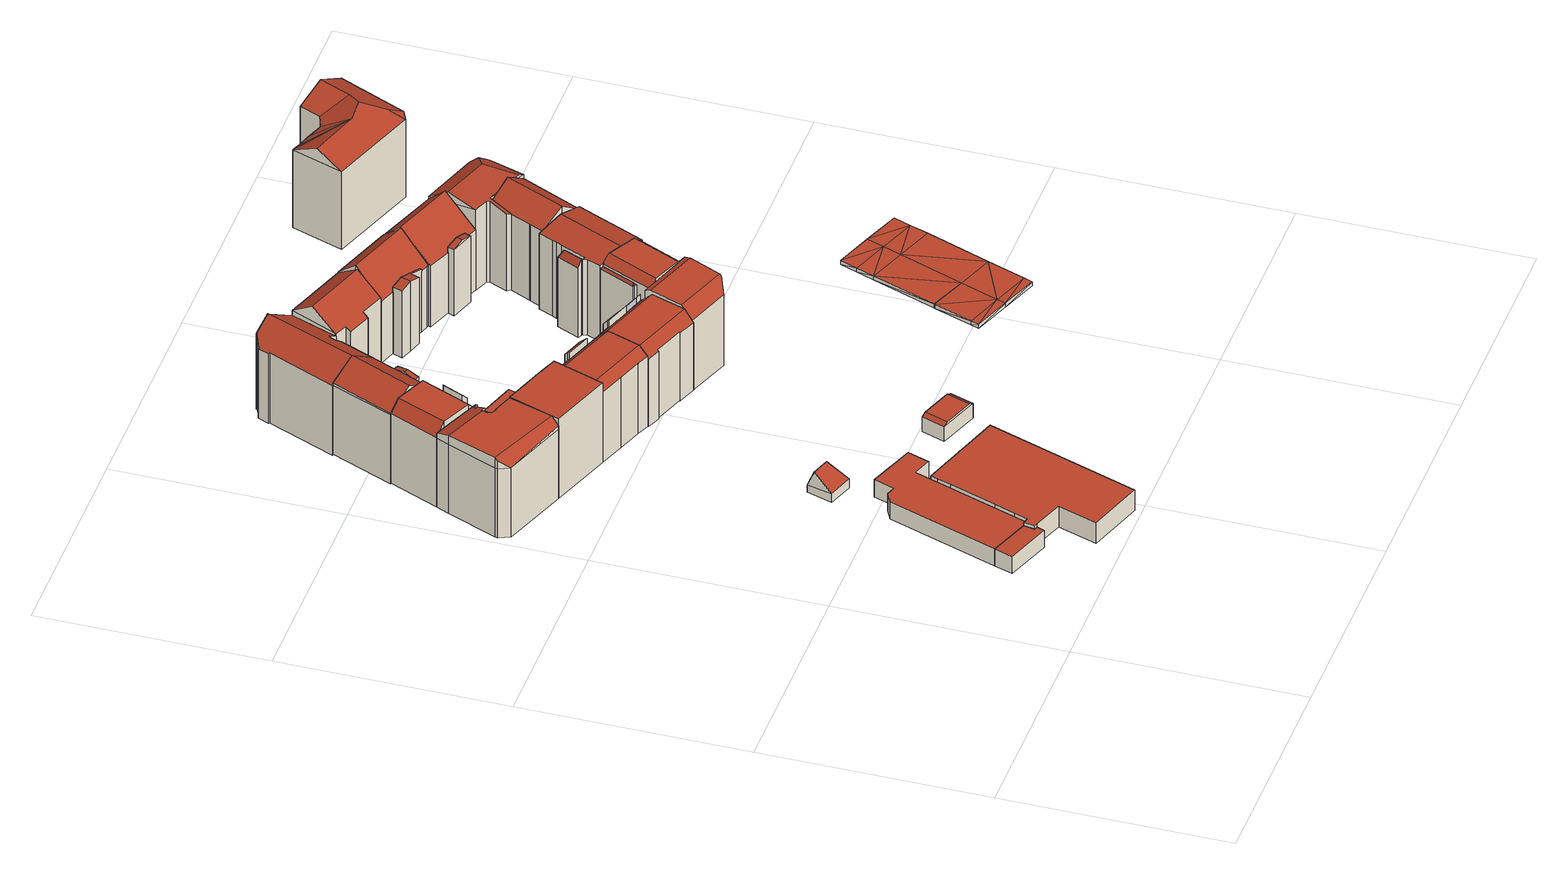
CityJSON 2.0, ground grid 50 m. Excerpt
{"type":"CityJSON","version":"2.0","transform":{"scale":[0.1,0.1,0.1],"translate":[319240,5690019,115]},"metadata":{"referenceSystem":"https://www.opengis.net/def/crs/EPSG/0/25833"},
"CityObjects":{
"building1":{"type":"Building","attributes":{"Dachtyp_tdc":"tdcPolyFlatRoof","Gemeindeschluessel":14713000,"Dachneigung":0,"QualitaetDacherkennung":74,"Geometrietyp2DReferenz":"3000","function":"31001_2000","roofType":"1000","measuredHeight":4.23},"geometry":[{"type":"MultiSurface","lod":"2","boundaries":[[[0,1,2,3]],[[1,4,5,2]],[[4,6,7,5]],[[6,8,9,7]],[[8,10,11,9]],[[10,0,3,11]],[[10,8,6,4,1,0]],[[3,2,5,7,9,11]]],"semantics":{"surfaces":[{"type":"WallSurface"},{"type":"RoofSurface"},{"type":"GroundSurface"}],"values":[0,0,0,0,0,0,1,2]}}]},
"building2":{"type":"Building","attributes":{"Dachtyp_tdc":"tdcPolyFlatRoof","Gemeindeschluessel":14713000,"Dachneigung":0,"QualitaetDacherkennung":73,"Geometrietyp2DReferenz":"3000","function":"31001_2000","roofType":"1000","measuredHeight":4.26},"geometry":[{"type":"MultiSurface","lod":"2","boundaries":[[[12,0,13,14]],[[0,10,15,13]],[[10,16,17,15]],[[16,18,19,17]],[[18,20,21,19]],[[20,22,23,21]],[[22,24,25,23]],[[24,26,27,25]],[[26,28,29,27]],[[28,12,14,29]],[[28,26,24,22,20,18,16,10,0,12]],[[14,13,15,17,19,21,23,25,27,29]]],"semantics":{"surfaces":[{"type":"WallSurface"},{"type":"RoofSurface"},{"type":"GroundSurface"}],"values":[0,0,0,0,0,0,0,0,0,0,1,2]}}]},
"building3":{"type":"Building","attributes":{"Dachtyp_tdc":"tdcFreeFormRoof","Gemeindeschluessel":14713000,"Dachneigung":1.4,"QualitaetDacherkennung":51,"Geometrietyp2DReferenz":"3000","function":"31001_9998","roofType":"5000","measuredHeight":19.78},"geometry":[{"type":"MultiSurface","lod":"2","boundaries":[[[30,31,32,33]],[[31,34,35,32]],[[34,36,37,35]],[[36,38,39,37]],[[38,40,41,39]],[[40,42,43,41]],[[42,44,45,43]],[[44,46,47,45]],[[46,48,49,47]],[[48,50,51,49]],[[50,52,53,51]],[[52,54,55,53]],[[54,56,57,55]],[[56,58,59,57]],[[58,60,61,59]],[[62,63,64,65,66,67,68,69]],[[60,70,71,72,73]],[[74,75,76,77,78,79,68,67,72,71,80]],[[52,74,80,54]],[[54,80,71,56]],[[40,69,68,79,42]],[[42,79,78,44]],[[44,78,77,46]],[[46,77,76,48]],[[48,76,75,50]],[[50,75,74,52]],[[60,73,81]],[[81,73,72,82]],[[82,72,67,83]],[[56,71,70,58]],[[58,70,60]],[[38,62,69,40]],[[83,67,66,30]],[[30,66,65,31]],[[31,65,64,34]],[[34,64,63,36]],[[36,63,62,38]],[[61,84,85,86,33,32,35,37,39,41,43,45,47,49,51,53,55,57,59]],[[60,81,84,61]],[[81,82,85,84]],[[82,83,86,85]],[[83,30,33,86]]],"semantics":{"surfaces":[{"type":"WallSurface"},{"type":"RoofSurface"},{"type":"GroundSurface"}],"values":[0,0,0,0,0,0,0,0,0,0,0,0,0,0,0,1,1,1,0,0,0,0,0,0,0,0,0,0,0,0,0,0,0,0,0,0,0,2,0,0,0,0]}}]},
"building4":{"type":"Building","attributes":{"Gemeindeschluessel":14713000,"Dachneigung":90,"Dachorientierung":0,"MittlereTraufHoehe":123.56,"QualitaetDacherkennung":65,"ObjektHoehe":5.1,"BodenHoehe":118.46,"Geometrietyp2DReferenz":"3000","AbsoluteHoehe":123.56,"Dachflaeche":662.42,"function":"31001_9998","roofType":"1000","measuredHeight":5.1,"storeysAboveGround":2},"geometry":[{"type":"MultiSurface","lod":"2","boundaries":[[[87,88,89,90]],[[88,91,92,89]],[[91,93,94,92]],[[93,95,96,94]],[[95,97,13,96]],[[97,98,14,13]],[[98,99,100,14]],[[99,101,102,100]],[[101,103,104,102]],[[103,105,106,104]],[[105,107,108,106]],[[107,109,110,108]],[[109,87,90,110]],[[109,107,105,103,101,99,98,97,95,93,91,88,87]],[[90,89,92,94,96,13,14,100,102,104,106,108,110]]],"semantics":{"surfaces":[{"type":"WallSurface"},{"type":"RoofSurface"},{"type":"GroundSurface"}],"values":[0,0,0,0,0,0,0,0,0,0,0,0,0,1,2]}}]},
"building5":{"type":"Building","attributes":{"Dachtyp_tdc":"tdcHipAndGableRoof","Gemeindeschluessel":14713000,"Dachneigung":40.73,"QualitaetDacherkennung":13,"Geometrietyp2DReferenz":"3000","function":"31001_2000","roofType":"5000","measuredHeight":5.81},"geometry":[{"type":"MultiSurface","lod":"2","boundaries":[[[111,112,113,114]],[[112,115,116,113]],[[115,117,118,116]],[[117,111,114,118]],[[115,112,119]],[[111,117,120]],[[112,111,120,119]],[[117,115,119,120]],[[114,113,116,118]]],"semantics":{"surfaces":[{"type":"WallSurface"},{"type":"RoofSurface"},{"type":"GroundSurface"}],"values":[0,0,0,0,1,0,1,1,2]}}]},
"building6":{"type":"Building","attributes":{"Gemeindeschluessel":14713000,"Geometrietyp2DReferenz":"3000","function":"31001_9998","roofType":"9999"},"children":["building6-1","building6-2"]},
"building6-1":{"type":"BuildingPart","attributes":{"Dachtyp_tdc":"tdcCutGableRoof","Dachneigung":2.07,"QualitaetDacherkennung":71,"Geometrietyp2DReferenz":"3000","roofType":"9999","measuredHeight":19.96},"parents":["building6"],"geometry":[{"type":"MultiSurface","lod":"2","boundaries":[[[30,121,122,33]],[[121,123,124,122]],[[123,125,126,124]],[[125,127,128,126]],[[127,129,130,128]],[[129,131,132,130]],[[131,133,132]],[[134,135,136]],[[135,137,138,136]],[[137,139,32,138]],[[139,140,141,32]],[[140,142,143,141]],[[142,30,33,143]],[[123,121,30,142]],[[140,139,137,135,134,133,131,129,127,125]],[[142,140,125,123]],[[33,122,124,126,128,130,132,136,138,32,141,143]],[[134,136,132,133]]],"semantics":{"surfaces":[{"type":"WallSurface"},{"type":"RoofSurface"},{"type":"GroundSurface"},{"type":"ClosureSurface"}],"values":[0,0,0,0,0,0,0,0,0,0,0,0,0,1,1,1,2,3]}}]},
"building6-2":{"type":"BuildingPart","attributes":{"Dachtyp_tdc":"tdcPolyFlatRoof","Dachneigung":46.51,"QualitaetDacherkennung":60,"Geometrietyp2DReferenz":"3000","roofType":"2100","measuredHeight":19.1},"parents":["building6"],"geometry":[{"type":"MultiSurface","lod":"2","boundaries":[[[144,145,134,136,146]],[[147,148,132,133]],[[148,149,150,132]],[[149,144,146,150]],[[149,148,147,145,144]],[[146,136,132,150]],[[133,134,145,147]],[[133,132,136,134]]],"semantics":{"surfaces":[{"type":"WallSurface"},{"type":"RoofSurface"},{"type":"GroundSurface"},{"type":"ClosureSurface"}],"values":[0,0,0,0,1,2,0,3]}}]},
"building7":{"type":"Building","attributes":{"Gemeindeschluessel":14713000,"Geometrietyp2DReferenz":"3000","function":"31001_9998","roofType":"9999"},"children":["building7-1","building7-2"]},
"building7-1":{"type":"BuildingPart","attributes":{"Dachtyp_tdc":"tdcPolyFlatRoof","Dachneigung":0,"QualitaetDacherkennung":59,"Geometrietyp2DReferenz":"3000","roofType":"1000","measuredHeight":19.75},"parents":["building7"],"geometry":[{"type":"MultiSurface","lod":"2","boundaries":[[[151,152,153,55]],[[152,154,155,153]],[[154,156,157,155]],[[156,158,157]],[[159,160,161]],[[159,162,163,160]],[[162,164,165,163]],[[164,166,59,165]],[[166,151,55,59]],[[166,164,162,159,156,154,152,151]],[[55,153,155,157,160,163,165,59]],[[161,158,156,159]],[[161,160,157,158]]],"semantics":{"surfaces":[{"type":"WallSurface"},{"type":"RoofSurface"},{"type":"GroundSurface"},{"type":"ClosureSurface"}],"values":[0,0,0,0,0,0,0,0,0,1,2,0,3]}}]},
"building7-2":{"type":"BuildingPart","attributes":{"Dachtyp_tdc":"tdcPolyFlatRoof","Dachneigung":44.03,"QualitaetDacherkennung":36,"Geometrietyp2DReferenz":"3000","roofType":"2100","measuredHeight":18.9},"parents":["building7"],"geometry":[{"type":"MultiSurface","lod":"2","boundaries":[[[167,161,160,168]],[[158,169,170,157]],[[169,167,168,170]],[[169,158,161,167]],[[168,160,157,170]],[[158,157,160,161]]],"semantics":{"surfaces":[{"type":"WallSurface"},{"type":"RoofSurface"},{"type":"GroundSurface"},{"type":"ClosureSurface"}],"values":[0,0,0,1,2,3]}}]},
"building8":{"type":"Building","attributes":{"Gemeindeschluessel":14713000,"Geometrietyp2DReferenz":"3000","function":"31001_9998","roofType":"9999"},"children":["building8-1","building8-2"]},
"building8-1":{"type":"BuildingPart","attributes":{"Dachtyp_tdc":"tdcGableRoof","Dachneigung":33.37,"QualitaetDacherkennung":81,"Geometrietyp2DReferenz":"3000","roofType":"3100","measuredHeight":21.18},"parents":["building8"],"geometry":[{"type":"MultiSurface","lod":"2","boundaries":[[[171,172,173]],[[171,174,175,172]],[[174,176,177,175]],[[176,178,179,177]],[[178,180,181,179]],[[180,182,183,181]],[[182,184,185,186,183]],[[184,182,180,187,188,174,171]],[[121,188,187,189]],[[176,121,189,178]],[[178,189,187,180]],[[174,188,121,176]],[[184,171,190,191]],[[172,175,177,179,181,183,186]],[[173,190,171]],[[191,185,184]],[[173,172,186,185]],[[173,185,191,190]]],"semantics":{"surfaces":[{"type":"WallSurface"},{"type":"RoofSurface"},{"type":"GroundSurface"},{"type":"ClosureSurface"}],"values":[0,0,0,0,0,0,0,1,1,0,0,0,0,2,0,0,3,3]}}]},
"building8-2":{"type":"BuildingPart","attributes":{"Dachtyp_tdc":"tdcGableRoof","Dachneigung":10.43,"QualitaetDacherkennung":72,"Geometrietyp2DReferenz":"3000","roofType":"3100","measuredHeight":17.52},"parents":["building8"],"geometry":[{"type":"MultiSurface","lod":"2","boundaries":[[[185,192,193,186]],[[192,194,195,193]],[[194,173,172,195]],[[194,192,196]],[[192,185,191,197,196]],[[173,194,196,197,190]],[[186,193,195,172]],[[186,172,173,185]],[[197,191,190]],[[190,191,185,173]]],"semantics":{"surfaces":[{"type":"WallSurface"},{"type":"RoofSurface"},{"type":"GroundSurface"},{"type":"ClosureSurface"}],"values":[0,0,0,0,1,1,2,3,0,3]}}]},
"building9":{"type":"Building","attributes":{"Gemeindeschluessel":14713000,"Geometrietyp2DReferenz":"3000","function":"31001_9998","roofType":"9999"},"children":["building9-1","building9-2"]},
"building9-1":{"type":"BuildingPart","attributes":{"Dachtyp_tdc":"tdcCutGableRoof","Dachneigung":0.302,"QualitaetDacherkennung":80,"Geometrietyp2DReferenz":"3000","roofType":"9999","measuredHeight":19.32},"parents":["building9"],"geometry":[{"type":"MultiSurface","lod":"2","boundaries":[[[198,199,200,201]],[[199,202,203,200]],[[202,204,165,203]],[[204,205,206,165]],[[205,207,208,206]],[[207,209,163,208]],[[209,210,211,163]],[[210,212,211]],[[213,214,215,216]],[[214,217,218,215]],[[217,219,220,218]],[[219,221,222,220]],[[221,198,201,222]],[[205,204,202,199,198,221]],[[219,217,214,213,212,210,209,207]],[[221,219,207,205]],[[201,200,203,165,206,208,163,211,216,215,218,220,222]],[[213,216,211,212]]],"semantics":{"surfaces":[{"type":"WallSurface"},{"type":"RoofSurface"},{"type":"GroundSurface"},{"type":"ClosureSurface"}],"values":[0,0,0,0,0,0,0,0,0,0,0,0,0,1,1,1,2,3]}}]},
"building9-2":{"type":"BuildingPart","attributes":{"Dachtyp_tdc":"tdcPolyFlatRoof","Dachneigung":42.44,"QualitaetDacherkennung":31,"Geometrietyp2DReferenz":"3000","roofType":"2100","measuredHeight":18.61},"parents":["building9"],"geometry":[{"type":"MultiSurface","lod":"2","boundaries":[[[223,224,225,211,212]],[[224,226,227,225]],[[226,228,229,227]],[[228,230,231,229]],[[230,232,233,231]],[[232,234,213,216,233]],[[232,230,228,226,224,223,234]],[[211,225,227,229,231,233,216]],[[212,213,234,223]],[[212,211,216,213]]],"semantics":{"surfaces":[{"type":"WallSurface"},{"type":"RoofSurface"},{"type":"GroundSurface"},{"type":"ClosureSurface"}],"values":[0,0,0,0,0,0,1,2,0,3]}}]},
"building10":{"type":"Building","attributes":{"Dachtyp_tdc":"tdcCutGableRoof","Gemeindeschluessel":14713000,"Dachneigung":0.077,"QualitaetDacherkennung":66,"Geometrietyp2DReferenz":"3000","function":"31001_2000","roofType":"9999","measuredHeight":4.16},"geometry":[{"type":"MultiSurface","lod":"2","boundaries":[[[235,236,237,238]],[[236,239,240,237]],[[239,241,242,240]],[[241,235,238,242]],[[236,235,243,244]],[[239,236,244,245]],[[241,239,245,246]],[[235,241,246,243]],[[245,244,243,246]],[[238,237,240,242]]],"semantics":{"surfaces":[{"type":"WallSurface"},{"type":"RoofSurface"},{"type":"GroundSurface"}],"values":[0,0,0,0,1,0,1,0,1,2]}}]},
"building11":{"type":"Building","attributes":{"Dachtyp_tdc":"tdcPolyFlatRoof","Gemeindeschluessel":14713000,"Dachneigung":0,"QualitaetDacherkennung":78,"Geometrietyp2DReferenz":"3000","function":"31001_9998","roofType":"1000","measuredHeight":3.03},"geometry":[{"type":"MultiSurface","lod":"2","boundaries":[[[247,248,249,250]],[[248,251,252,249]],[[251,253,254,252]],[[253,255,256,254]],[[255,257,258,256]],[[257,247,250,258]],[[257,255,253,251,248,247]],[[250,249,252,254,256,258]]],"semantics":{"surfaces":[{"type":"WallSurface"},{"type":"RoofSurface"},{"type":"GroundSurface"}],"values":[0,0,0,0,0,0,1,2]}}]},
"building12":{"type":"Building","attributes":{"Dachtyp_tdc":"tdcFreeFormRoof","Gemeindeschluessel":14713000,"Dachneigung":33.46,"QualitaetDacherkennung":60,"Geometrietyp2DReferenz":"3000","function":"31001_9998","roofType":"5000","measuredHeight":21.39},"geometry":[{"type":"MultiSurface","lod":"2","boundaries":[[[259,260,261,262]],[[260,263,264,261]],[[263,265,266,264]],[[265,267,268,266]],[[267,269,270,268]],[[269,271,272,270]],[[271,273,274,272]],[[273,275,276,274]],[[275,277,278,276]],[[277,279,280,278]],[[279,281,282,280]],[[281,283,284,282]],[[283,285,286,284]],[[285,287,288,286]],[[287,289,290,288]],[[289,291,292,290]],[[291,293,294,292]],[[293,295,296,294]],[[295,259,262,296]],[[281,279,277,275,273,271,269,297,298,285,283]],[[289,287,298,297,267,265,263,260,259,295,293,291]],[[269,267,297]],[[287,285,298]],[[262,261,264,266,268,270,272,274,276,278,280,282,284,286,288,290,292,294,296]]],"semantics":{"surfaces":[{"type":"WallSurface"},{"type":"RoofSurface"},{"type":"GroundSurface"}],"values":[0,0,0,0,0,0,0,0,0,0,0,0,0,0,0,0,0,0,0,1,1,0,0,2]}}]},
"building13":{"type":"Building","attributes":{"Gemeindeschluessel":14713000,"Geometrietyp2DReferenz":"3000","function":"31001_9998","roofType":"9999"},"children":["building13-1","building13-2"]},
"building13-1":{"type":"BuildingPart","attributes":{"Dachtyp_tdc":"tdcCutGableRoof","Dachneigung":0.043,"QualitaetDacherkennung":75,"Geometrietyp2DReferenz":"3000","roofType":"9999","measuredHeight":19.31},"parents":["building13"],"geometry":[{"type":"MultiSurface","lod":"2","boundaries":[[[217,299,300,218]],[[299,301,302,300]],[[301,303,302]],[[304,305,306,307]],[[305,308,309,306]],[[308,310,311,309]],[[310,312,313,311]],[[312,314,315,313]],[[314,316,317,315]],[[316,318,319,317]],[[318,320,321,319]],[[320,322,323,321]],[[322,324,325,323]],[[324,326,327,325]],[[326,328,201,327]],[[328,329,330,201]],[[329,331,332,330]],[[331,217,218,332]],[[310,308,305,304,303,301,299,217,331]],[[329,328,326,324,322,320,318,316,314,312]],[[331,329,312,310]],[[218,300,302,307,306,309,311,313,315,317,319,321,323,325,327,201,330,332]],[[307,302,303,304]]],"semantics":{"surfaces":[{"type":"WallSurface"},{"type":"RoofSurface"},{"type":"GroundSurface"},{"type":"ClosureSurface"}],"values":[0,0,0,0,0,0,0,0,0,0,0,0,0,0,0,0,0,0,1,1,1,2,3]}}]},
"building13-2":{"type":"BuildingPart","attributes":{"Dachtyp_tdc":"tdcPolyFlatRoof","Dachneigung":48.46,"QualitaetDacherkennung":25,"Geometrietyp2DReferenz":"3000","roofType":"2100","measuredHeight":18.62},"parents":["building13"],"geometry":[{"type":"MultiSurface","lod":"2","boundaries":[[[333,334,335,336]],[[334,337,338,335]],[[337,339,307,338]],[[339,304,307]],[[340,341,342,302,303]],[[341,343,344,342]],[[343,345,346,344]],[[345,333,336,346]],[[345,343,341,340,339,337,334,333]],[[336,335,338,307,347,302,342,344,346]],[[303,348,349,339,340]],[[347,307,304,348]],[[302,347,348,303]],[[348,304,339,349]]],"semantics":{"surfaces":[{"type":"WallSurface"},{"type":"RoofSurface"},{"type":"GroundSurface"},{"type":"ClosureSurface"}],"values":[0,0,0,0,0,0,0,0,1,2,0,3,3,3]}}]},
"building14":{"type":"Building","attributes":{"Gemeindeschluessel":14713000,"Dachtyp_tdc":"tdcFreeFormRoof","Dachneigung":35.47,"QualitaetDacherkennung":65,"Geometrietyp2DReferenz":"3000","function":"31001_9998","roofType":"5000","measuredHeight":20.54},"geometry":[{"type":"MultiSurface","lod":"2","boundaries":[[[350,351,352,353]],[[351,354,292,352]],[[354,355,290,292]],[[355,356,288,290]],[[356,357,358,288]],[[357,359,360,358]],[[359,361,362,360]],[[361,363,364,362]],[[363,350,353,364]],[[365,357,356,366]],[[351,350,363,361,359,365,366,355,354]],[[356,355,366]],[[359,357,365]],[[353,352,292,290,288,358,360,362,364]]],"semantics":{"surfaces":[{"type":"WallSurface"},{"type":"RoofSurface"},{"type":"GroundSurface"}],"values":[0,0,0,0,0,0,0,0,0,1,1,0,0,2]}}]},
"building15":{"type":"Building","attributes":{"Gemeindeschluessel":14713000,"Geometrietyp2DReferenz":"3000","function":"31001_9998","roofType":"9999"},"children":["building15-1","building15-2","building15-3"]},
"building15-1":{"type":"BuildingPart","attributes":{"Dachtyp_tdc":"tdcCutGableRoof","Dachneigung":2.37,"QualitaetDacherkennung":72,"Geometrietyp2DReferenz":"3000","roofType":"9999","measuredHeight":20.29},"parents":["building15"],"geometry":[{"type":"MultiSurface","lod":"2","boundaries":[[[367,368,369,370,371]],[[372,367,371,373,374]],[[368,367,375,376,377]],[[372,378,379,380,381]],[[367,372,381,375]],[[380,376,375,381]],[[371,370,382,383,373]],[[384,382,370,369]],[[384,369,368,378]],[[372,374,385,383,382,384,378]],[[374,373,383,385]],[[376,380,379,377]],[[377,379,378,368]]],"semantics":{"surfaces":[{"type":"WallSurface"},{"type":"RoofSurface"},{"type":"GroundSurface"},{"type":"ClosureSurface"}],"values":[0,0,1,1,0,1,2,3,3,0,3,0,3]}}]},
"building15-2":{"type":"BuildingPart","attributes":{"Dachtyp_tdc":"tdcFreeFormRoof","Dachneigung":56.79,"QualitaetDacherkennung":35,"Geometrietyp2DReferenz":"3000","roofType":"5000","measuredHeight":18.46},"parents":["building15"],"geometry":[{"type":"MultiSurface","lod":"2","boundaries":[[[386,387,388,389]],[[387,374,373,388]],[[385,390,391,383]],[[390,386,389,391]],[[392,390,385]],[[393,394,392,385,374]],[[393,374,387]],[[394,393,387,386]],[[392,394,386,390]],[[389,388,373,383,391]],[[383,373,374,385]]],"semantics":{"surfaces":[{"type":"WallSurface"},{"type":"RoofSurface"},{"type":"GroundSurface"},{"type":"ClosureSurface"}],"values":[0,0,0,0,1,1,1,1,1,2,3]}}]},
"building15-3":{"type":"BuildingPart","attributes":{"Dachtyp_tdc":"tdcFreeFormRoof","Dachneigung":0.081,"QualitaetDacherkennung":63,"Geometrietyp2DReferenz":"3000","roofType":"5000","measuredHeight":20.27},"parents":["building15"],"geometry":[{"type":"MultiSurface","lod":"2","boundaries":[[[395,396,397,398]],[[396,399,400,397]],[[399,401,402,400]],[[401,403,404,402]],[[403,405,406,404]],[[405,384,382,406]],[[369,395,398,370]],[[407,377,379,408,409,410,411]],[[412,413,414,403,401]],[[415,411,410,414,413]],[[396,415,413,412,399]],[[395,411,415,396]],[[403,414,410,409,405]],[[399,412,401]],[[369,368,407,411,395]],[[405,409,408,378,384]],[[398,397,400,402,404,406,382,370]],[[370,382,384,369]],[[407,368,377]],[[379,378,408]],[[384,378,368,369]],[[377,368,378,379]]],"semantics":{"surfaces":[{"type":"WallSurface"},{"type":"RoofSurface"},{"type":"GroundSurface"},{"type":"ClosureSurface"}],"values":[0,0,0,0,0,0,0,1,1,1,0,0,0,0,0,0,2,3,0,0,3,3]}}]},
"building16":{"type":"Building","attributes":{"Gemeindeschluessel":14713000,"Geometrietyp2DReferenz":"3000","function":"31001_9998","roofType":"9999"},"children":["building16-1","building16-2"]},
"building16-1":{"type":"BuildingPart","attributes":{"Dachtyp_tdc":"tdcGableRoof","Dachneigung":43.26,"QualitaetDacherkennung":73,"Geometrietyp2DReferenz":"3000","roofType":"3100","measuredHeight":21.3},"parents":["building16"],"geometry":[{"type":"MultiSurface","lod":"2","boundaries":[[[416,417,418,419]],[[417,420,421,418]],[[420,422,423,421]],[[422,424,425,423]],[[424,426,427,425]],[[426,428,429,427]],[[428,430,431,429]],[[430,432,433,431]],[[432,434,435,433]],[[428,426,424,422]],[[422,420,417,416,436,437,434,432,430,428]],[[435,438,439,419,418,421,423,425,427,429,431,433]],[[438,435,434,437]],[[436,439,438,437]],[[416,419,439,436]]],"semantics":{"surfaces":[{"type":"WallSurface"},{"type":"RoofSurface"},{"type":"GroundSurface"},{"type":"ClosureSurface"}],"values":[0,0,0,0,0,0,0,0,0,1,1,2,3,3,3]}}]},
"building16-2":{"type":"BuildingPart","attributes":{"Dachtyp_tdc":"tdcGableRoof","Dachneigung":14.86,"QualitaetDacherkennung":68,"Geometrietyp2DReferenz":"3000","roofType":"3100","measuredHeight":17.24},"parents":["building16"],"geometry":[{"type":"MultiSurface","lod":"2","boundaries":[[[440,441,442,435,434]],[[441,443,444,442]],[[443,445,446,444]],[[445,447,448,446]],[[447,449,416,419,448]],[[445,443,441,440,450,451]],[[451,449,447,445]],[[439,438,435,442,444,446,448,419]],[[450,437,436,451]],[[437,438,439,436]],[[434,437,450,440]],[[434,435,438,437]],[[436,416,449,451]],[[439,419,416,436]]],"semantics":{"surfaces":[{"type":"WallSurface"},{"type":"RoofSurface"},{"type":"GroundSurface"},{"type":"ClosureSurface"}],"values":[0,0,0,0,0,1,1,2,0,3,0,3,0,3]}}]},
"building17":{"type":"Building","attributes":{"Gemeindeschluessel":14713000,"Geometrietyp2DReferenz":"3000","function":"31001_9998","roofType":"9999"},"children":["building17-1","building17-2"]},
"building17-1":{"type":"BuildingPart","attributes":{"Dachtyp_tdc":"tdcGableRoof","Dachneigung":10.49,"QualitaetDacherkennung":63,"Geometrietyp2DReferenz":"3000","roofType":"3100","measuredHeight":20},"parents":["building17"],"geometry":[{"type":"MultiSurface","lod":"2","boundaries":[[[452,453,454,455]],[[453,456,457,454]],[[456,458,459,460,457]],[[461,462,463]],[[461,464,465,462]],[[464,466,467,465]],[[466,468,469,467]],[[468,470,471,469]],[[470,472,473,471]],[[472,474,475,473]],[[474,476,477,475]],[[476,452,455,477]],[[472,470,468,466,464,461,478,458,456,453,452]],[[452,476,474,472]],[[455,454,457,460,479,480,462,465,467,469,471,473,475,477]],[[481,459,458,478]],[[481,479,460,459]],[[463,482,481,478,461]],[[463,462,480,482]],[[480,479,481,482]]],"semantics":{"surfaces":[{"type":"WallSurface"},{"type":"RoofSurface"},{"type":"GroundSurface"},{"type":"ClosureSurface"}],"values":[0,0,0,0,0,0,0,0,0,0,0,0,1,1,2,0,3,0,3,3]}}]},
"building17-2":{"type":"BuildingPart","attributes":{"Dachtyp_tdc":"tdcFreeFormRoof","Dachneigung":61.97,"QualitaetDacherkennung":11,"Geometrietyp2DReferenz":"3000","roofType":"5000","measuredHeight":18.95},"parents":["building17"],"geometry":[{"type":"MultiSurface","lod":"2","boundaries":[[[483,463,462,484]],[[459,485,486,460]],[[485,487,488,486]],[[487,489,490,488]],[[489,483,484,490]],[[485,459,481,482,491]],[[482,463,483,489,491]],[[489,487,485,491]],[[484,462,480,479,460,486,488,490]],[[480,462,463,482]],[[480,482,481,479]],[[460,479,481,459]]],"semantics":{"surfaces":[{"type":"WallSurface"},{"type":"RoofSurface"},{"type":"GroundSurface"},{"type":"ClosureSurface"}],"values":[0,0,0,0,0,1,1,1,2,3,3,3]}}]},
"building18":{"type":"Building","attributes":{"Gemeindeschluessel":14713000,"Geometrietyp2DReferenz":"3000","function":"31001_9998","roofType":"9999"},"children":["building18-1","building18-2"]},
"building18-1":{"type":"BuildingPart","attributes":{"Dachtyp_tdc":"tdcGableRoof","Dachneigung":14.3,"QualitaetDacherkennung":59,"Geometrietyp2DReferenz":"3000","roofType":"3100","measuredHeight":17.11},"parents":["building18"],"geometry":[{"type":"MultiSurface","lod":"2","boundaries":[[[492,493,494,495,496]],[[493,497,498,494]],[[497,493,499]],[[492,500,501]],[[493,492,501,499]],[[500,497,499,501]],[[495,494,498,502,503]],[[500,504,505,502,498,497]],[[504,503,502,505]],[[496,504,500,492]],[[496,495,503,504]]],"semantics":{"surfaces":[{"type":"WallSurface"},{"type":"RoofSurface"},{"type":"GroundSurface"},{"type":"ClosureSurface"}],"values":[0,0,0,0,1,1,2,0,3,0,3]}}]},
"building18-2":{"type":"BuildingPart","attributes":{"Dachtyp_tdc":"tdcGableRoof","Dachneigung":40.4,"QualitaetDacherkennung":71,"Geometrietyp2DReferenz":"3000","roofType":"3100","measuredHeight":21.35},"parents":["building18"],"geometry":[{"type":"MultiSurface","lod":"2","boundaries":[[[505,506,507,502]],[[506,508,431,507]],[[508,509,510,431]],[[509,511,427,510]],[[511,512,513,427]],[[512,514,515,513]],[[514,516,517,515]],[[516,496,495,517]],[[514,512,511,509]],[[509,508,506,505,504,496,516,514]],[[503,502,507,431,510,427,513,515,517,495]],[[505,502,503,504]],[[503,495,496,504]]],"semantics":{"surfaces":[{"type":"WallSurface"},{"type":"RoofSurface"},{"type":"GroundSurface"},{"type":"ClosureSurface"}],"values":[0,0,0,0,0,0,0,0,1,1,2,3,3]}}]},
"building19":{"type":"Building","attributes":{"Stand_DGM":"2023","Stand_Basis-DLM":"2022","Gemeindeschluessel":"14713000","ObjektHoehe":1,"Stand_Laserscan":"2023","BodenHoehe":121.24,"Stand_3D-Stadtmodell":"2025","Geometrietyp2DReferenz":2000,"AbsoluteHoehe":122.24,"function":"53001_1800","roofType":"9999","measuredHeight":1},"geometry":[{"type":"MultiSurface","lod":"2","boundaries":[[[518,519,520]],[[520,519,521]],[[522,523,519]],[[522,519,518]],[[524,525,522]],[[522,525,523]],[[526,527,525]],[[526,525,524]],[[528,529,527]],[[528,527,526]],[[530,518,531]],[[531,518,520]],[[532,522,518]],[[532,518,530]],[[533,534,524]],[[533,524,532]],[[532,524,522]],[[535,526,536]],[[536,526,524]],[[536,524,534]],[[537,528,526]],[[537,526,535]],[[520,521,538]],[[520,538,539]],[[521,519,540]],[[521,540,538]],[[519,523,541]],[[519,541,540]],[[523,525,542]],[[523,542,541]],[[525,527,543]],[[525,543,542]],[[527,529,544]],[[527,544,543]],[[529,528,545]],[[529,545,544]],[[528,537,546]],[[528,546,545]],[[537,535,547]],[[537,547,546]],[[535,536,548]],[[535,548,547]],[[536,534,549]],[[536,549,548]],[[534,533,550]],[[534,550,549]],[[533,532,551]],[[533,551,550]],[[532,530,552]],[[532,552,551]],[[530,531,553]],[[530,553,552]],[[531,520,539]],[[531,539,553]],[[547,554,546]],[[538,540,539]],[[540,541,555]],[[556,540,555]],[[555,542,557]],[[541,542,555]],[[542,543,554]],[[557,542,554]],[[543,544,545]],[[554,543,545]],[[553,556,552]],[[539,556,553]],[[556,555,551]],[[552,556,551]],[[557,549,550]],[[551,557,550]],[[555,557,551]],[[548,554,547]],[[557,554,548]],[[549,557,548]],[[554,545,546]],[[539,540,556]]],"semantics":{"surfaces":[{"type":"RoofSurface"},{"type":"WallSurface"},{"type":"GroundSurface"}],"values":[0,0,0,0,0,0,0,0,0,0,0,0,0,0,0,0,0,0,0,0,0,0,1,1,1,1,1,1,1,1,1,1,1,1,1,1,1,1,1,1,1,1,1,1,1,1,1,1,1,1,1,1,1,1,2,2,2,2,2,2,2,2,2,2,2,2,2,2,2,2,2,2,2,2,2,2]}}]},
"building20":{"type":"Building","attributes":{"Gemeindeschluessel":14713000,"Geometrietyp2DReferenz":"3000","function":"31001_9998","roofType":"9999"},"children":["building20-1","building20-2"]},
"building20-1":{"type":"BuildingPart","attributes":{"Dachtyp_tdc":"tdcGableRoof","Dachneigung":26.72,"QualitaetDacherkennung":63,"Geometrietyp2DReferenz":"3000","roofType":"3100","measuredHeight":21.81},"parents":["building20"],"geometry":[{"type":"MultiSurface","lod":"2","boundaries":[[[558,559,560,561]],[[562,563,564,565]],[[563,566,567,564]],[[566,568,569,567]],[[568,570,571,569]],[[570,558,561,571]],[[566,563,562,572,573,574]],[[574,575,576,577,559,558,570,568,566]],[[561,560,578,579,565,564,567,569,571]],[[578,560,559,577]],[[580,575,574]],[[579,578,577,576,581]],[[581,576,575,580]],[[573,580,574]],[[579,581,572,562,565]],[[572,581,580,573]]],"semantics":{"surfaces":[{"type":"WallSurface"},{"type":"RoofSurface"},{"type":"GroundSurface"},{"type":"ClosureSurface"}],"values":[0,0,0,0,0,0,1,1,2,3,0,3,3,0,3,3]}}]},
"building20-2":{"type":"BuildingPart","attributes":{"Dachtyp_tdc":"tdcFreeFormRoof","Dachneigung":11.53,"QualitaetDacherkennung":48,"Geometrietyp2DReferenz":"3000","roofType":"5000","measuredHeight":21.48},"parents":["building20"],"geometry":[{"type":"MultiSurface","lod":"2","boundaries":[[[582,583,584,585]],[[583,586,587,584]],[[586,588,589,587]],[[588,590,562,565,589]],[[591,592,593,560,559]],[[592,594,595,593]],[[594,596,597,595]],[[596,582,585,597]],[[590,588,598,599,600]],[[599,598,586,583,601]],[[602,575,580,573,600,599,601,582,596,594,592,591]],[[583,582,601]],[[588,586,598]],[[585,584,587,589,565,579,578,560,593,595,597]],[[572,562,590]],[[577,576,602]],[[578,579,581,576,577]],[[579,565,562,572,581]],[[591,559,577,602]],[[559,560,578,577]],[[590,600,573,572]],[[576,575,602]],[[581,580,575,576]],[[572,573,580,581]]],"semantics":{"surfaces":[{"type":"WallSurface"},{"type":"RoofSurface"},{"type":"GroundSurface"},{"type":"ClosureSurface"}],"values":[0,0,0,0,0,0,0,0,1,1,1,0,0,2,0,0,3,3,0,3,0,0,3,3]}}]},
"building21":{"type":"Building","attributes":{"Dachtyp_tdc":"tdcFreeFormRoof","Gemeindeschluessel":14713000,"Dachneigung":27.74,"QualitaetDacherkennung":30,"Geometrietyp2DReferenz":"3000","function":"31001_9998","roofType":"5000","measuredHeight":23.31},"geometry":[{"type":"MultiSurface","lod":"2","boundaries":[[[603,604,605,606,607,608,609,610,611,612,613,614]],[[615,616,604,603]],[[616,617,605,604]],[[617,618,606,605]],[[618,619,607,606]],[[619,620,608,607]],[[620,621,609,608]],[[621,622,610,609]],[[622,623,611,610]],[[623,624,612,611]],[[624,625,613,612]],[[625,626,614,613]],[[626,615,603,614]],[[627,625,624]],[[628,629,630,627,624,623]],[[629,628,622,621]],[[631,630,629,621,620]],[[619,631,620]],[[618,631,619]],[[617,631,618]],[[616,631,617]],[[615,631,616]],[[615,632,631]],[[632,626,625,627,630,631]],[[622,628,623]],[[626,632,615]]],"semantics":{"surfaces":[{"type":"GroundSurface"},{"type":"WallSurface"},{"type":"RoofSurface"}],"values":[0,1,1,1,1,1,1,1,1,1,1,1,1,2,2,2,2,2,2,2,2,2,2,2,1,1]}}]}
},
"vertices":[
[278,183,78],[273,159,78],[273,159,36],[278,183,36],[281,156,78],[281,156,36],[275,139,78],[275,139,36],[174,174,78],[174,174,36],[188,215,78],[188,215,36],
[290,179,78],[278,183,35],[290,179,35],[188,215,35],[273,459,78],[273,459,35],[298,471,78],[298,471,35],[317,465,78],[317,465,35],[333,510,78],[333,510,35],[438,473,78],[438,473,35],[421,425,78],[421,425,35],[380,439,78],[380,439,35],
[65,1335,189],[177,1289,189],[177,1289,17],[65,1335,17],[175,1285,189],[175,1285,17],[168,1287,189],[168,1287,17],[158,1264,189],[158,1264,17],[149,1268,189],[149,1268,17],[144,1256,189],[144,1256,17],[148,1245,189],[148,1245,17],[157,1241,189],[157,1241,17],[158,1242,189],[158,1242,17],[180,1235,189],[180,1235,17],[192,1231,189],[192,1231,17],[203,1227,189],[203,1227,17],[169,1129,189],[169,1129,17],[164,1113,189],[164,1113,17],[16,1165,189],[16,1165,17],[158,1264,212],[168,1287,203],[175,1285,203],[177,1289,201],[65,1335,201],[52,1306,212],[149,1266,212],[149,1268,212],[164,1113,197],[169,1129,215],[7,1195,215],[5,1190,209],[192,1231,213],[180,1235,213],[158,1242,213],[157,1241,213],[148,1245,213],[144,1256,213],[203,1227,213],[5,1190,189],[7,1195,189],[52,1306,189],[5,1190,17],[7,1195,17],[52,1306,17],
[444,4,86],[319,45,86],[319,45,35],[444,4,35],[348,132,86],[348,132,35],[281,156,86],[281,156,35],[273,159,86],[273,159,35],[278,183,86],[290,179,86],[300,209,86],[300,209,35],[316,254,86],[316,254,35],[352,358,86],[352,358,35],[363,388,86],[363,388,35],[368,404,86],[368,404,35],[561,341,86],[561,341,35],
[311,643,50],[368,625,50],[368,625,33],[311,643,33],[349,567,55],[349,567,33],[292,586,55],[292,586,33],[345,613,91],[305,626,91],
[113,1445,190],[113,1445,17],[134,1436,216],[134,1436,17],[205,1408,214],[205,1408,17],[224,1400,192],[224,1400,17],[222,1395,192],[222,1395,17],[210,1367,191],[210,1367,17],[210,1367,192],[191,1321,191],[191,1321,192],[191,1321,17],[179,1293,191],[179,1293,17],[177,1289,191],[157,1297,214],[157,1297,17],[87,1326,216],[87,1326,17],
[205,1315,191],[191,1321,207],[205,1315,17],[210,1367,208],[210,1367,207],[225,1360,191],[225,1360,17],
[203,1227,215],[207,1226,215],[207,1226,17],[212,1224,215],[212,1224,17],[257,1208,215],[257,1208,17],[257,1208,206],[303,1192,215],[303,1192,17],[303,1192,206],[342,1178,215],[342,1178,17],[302,1064,215],[302,1064,17],[164,1113,215],
[308,1207,191],[308,1207,17],[262,1223,191],[262,1223,17],
[239,1434,186],[239,1434,15],[239,1434,185],[224,1400,186],[224,1400,15],[113,1445,186],[113,1445,15],[172,1584,186],[172,1584,15],[282,1536,186],[282,1536,15],[279,1529,186],[279,1529,15],[260,1485,186],[260,1485,185],[260,1485,15],[226,1561,226],[167,1423,226],[172,1584,191],[242,1441,186],[258,1480,186],
[271,1480,185],[271,1480,15],[250,1430,185],[250,1430,15],[261,1456,190],[250,1460,190],
[441,1014,191],[413,1025,192],[413,1025,17],[441,1014,17],[359,1044,192],[359,1044,17],[302,1064,192],[309,1083,210],[309,1083,17],[335,1156,210],[335,1156,17],[342,1178,187],[392,1161,187],[392,1161,17],[392,1161,186],[448,1142,186],[454,1140,186],[454,1140,17],[448,1142,17],[482,1130,186],[482,1130,17],[474,1107,210],[474,1107,17],[448,1034,210],[448,1034,17],
[392,1161,203],[400,1168,195],[400,1168,17],[403,1175,188],[403,1175,17],[448,1159,188],[448,1159,17],[447,1155,192],[447,1155,17],[447,1143,202],[447,1143,17],[448,1142,202],
[548,432,70],[566,484,70],[566,484,34],[548,432,34],[657,453,69],[657,453,34],[639,401,69],[639,401,34],[559,428,75],[577,481,75],[647,457,75],[629,405,75],
[340,1276,48],[356,1327,48],[356,1327,17],[340,1276,17],[436,1301,48],[436,1301,17],[411,1223,48],[411,1223,17],[370,1237,48],[370,1237,17],[379,1263,48],[379,1263,17],
[309,1620,190],[314,1618,186],[314,1618,11],[309,1620,11],[316,1612,184],[316,1612,11],[284,1536,184],[284,1536,11],[282,1536,185],[282,1536,11],[172,1584,184],[172,1584,11],[236,1735,185],[236,1735,11],[234,1736,184],[234,1736,11],[244,1761,184],[244,1761,11],[246,1760,185],[246,1760,11],[272,1772,199],[272,1772,11],[272,1774,199],[272,1774,11],[308,1762,225],[308,1762,11],[307,1760,225],[307,1760,11],[382,1734,173],[382,1734,11],[348,1634,169],[348,1634,11],[349,1632,168],[349,1632,11],[326,1640,184],[326,1640,11],[314,1633,190],[314,1633,11],[226,1560,225],[308,1760,225],
[509,1121,187],[509,1121,17],[516,1118,187],[516,1118,17],[516,1118,186],[615,1084,187],[622,1081,187],[622,1081,17],[615,1084,17],[620,1076,192],[620,1076,17],[614,1059,210],[614,1059,17],[588,984,210],[588,984,17],[582,965,188],[582,965,17],[581,963,185],[581,963,17],[540,978,186],[540,978,17],[541,979,188],[541,979,17],[472,1003,187],[472,1003,17],[471,1001,185],[471,1001,17],[441,1012,185],[441,1012,17],[441,1014,187],[448,1033,210],[448,1033,17],[474,1108,210],[474,1108,17],
[573,1117,183],[570,1107,195],[570,1107,17],[573,1117,17],[570,1100,203],[570,1100,17],[615,1084,203],[516,1118,203],[522,1123,196],[522,1123,17],[525,1132,185],[525,1132,17],[526,1133,184],[526,1133,17],[570,1099,17],[570,1099,187],[570,1099,203],
[373,1610,166],[377,1621,174],[377,1621,11],[373,1610,11],[349,1632,174],[348,1634,175],[382,1734,185],[529,1684,184],[529,1684,11],[487,1583,174],[487,1583,11],[433,1602,174],[433,1602,11],[428,1591,165],[428,1591,11],[510,1639,216],[367,1688,216],
[793,1136,194],[747,1033,194],[747,1033,190],[747,1033,15],[793,1136,15],[692,1186,200],[692,1186,15],[692,1186,192],[774,1146,214],[727,1040,214],[730,1039,212],[641,1069,200],[652,1065,212],[657,1064,217],[708,1178,217],[641,1069,15],[656,1104,15],[641,1069,190],[656,1104,192],
[649,1111,192],[685,1189,192],[685,1189,15],[649,1111,15],[651,1107,192],[651,1107,15],[654,1110,198],[687,1184,198],[654,1111,199],
[741,1020,190],[721,975,190],[721,975,15],[741,1020,15],[708,945,190],[708,945,15],[679,931,190],[679,931,15],[582,965,190],[582,965,15],[620,1076,190],[620,1076,15],[747,1033,212],[641,1069,212],[620,1076,212],[616,1063,217],[741,1020,217],[708,945,213],[709,949,217],[590,990,217],[721,975,217],
[526,1570,163],[491,1582,163],[491,1582,10],[526,1570,10],[487,1583,163],[487,1583,10],[512,1643,223],[512,1643,10],[529,1684,186],[529,1684,10],[670,1634,187],[670,1634,10],[656,1593,223],[656,1593,10],[634,1530,161],[634,1530,10],[630,1531,161],[630,1531,10],[611,1537,160],[611,1537,10],[553,1561,163],[613,1541,164],[613,1541,10],[553,1561,10],
[611,1537,166],[579,1548,175],[579,1548,10],[573,1530,175],[573,1530,10],[545,1539,183],[545,1539,10],[518,1548,176],[518,1548,10],[526,1570,176],[613,1541,166],[553,1561,183],
[742,1161,211],[685,1189,200],[685,1189,11],[742,1161,11],[698,1220,199],[698,1220,11],[695,1229,198],[695,1229,195],[695,1229,11],[727,1283,200],[727,1283,11],[727,1283,170],[731,1294,200],[731,1294,11],[736,1304,200],[736,1304,11],[750,1336,200],[750,1336,11],[760,1332,202],[760,1332,11],[809,1310,211],[809,1310,11],[860,1288,198],[860,1288,11],[793,1136,198],[793,1136,11],[701,1226,200],[701,1226,11],[724,1277,11],[701,1226,184],[724,1277,184],
[718,1279,184],[718,1279,11],[693,1230,202],[693,1230,11],[684,1235,184],[684,1235,11],[707,1284,184],[707,1284,11],[711,1272,201],
[739,1487,174],[733,1473,174],[733,1473,10],[739,1487,10],[739,1487,160],[680,1491,174],[680,1491,10],[708,1482,181],[686,1506,174],[713,1496,181],[685,1505,10],[686,1506,10],[686,1506,160],[685,1505,160],
[632,1525,161],[632,1525,10],[634,1530,165],[656,1595,224],[656,1595,10],[670,1634,186],[811,1585,185],[811,1585,10],[797,1546,224],[797,1546,10],[773,1475,160],[773,1475,10],
[1072,722,72],[1154,692,72],[1086,760,72],[1168,730,72],[1057,682,72],[1140,652,72],[1005,539,72],[1087,509,72],[974,455,72],[1057,425,72],[968,436,72],[1050,406,72],[990,752,72],[1004,790,72],[975,712,72],[923,570,72],[923,569,72],[892,484,72],[922,569,72],[885,466,72],[1168,730,62],[1086,760,62],[1154,692,62],[1140,652,62],[1087,509,62],[1057,425,62],[1050,406,62],[968,436,62],[885,466,62],[892,484,62],[922,569,62],[923,569,62],[923,570,62],[975,712,62],[990,752,62],[1004,790,62],[974,455,62],[1057,682,62],[1072,722,62],[1005,539,62],
[775,1365,198],[795,1408,198],[795,1408,9],[775,1365,9],[921,1422,192],[860,1288,192],[860,1288,9],[921,1422,9],[813,1308,227],[813,1308,9],[760,1332,198],[760,1332,9],[773,1361,198],[773,1361,9],[907,1428,203],[897,1431,210],[873,1440,227],[841,1451,210],[838,1452,208],[818,1459,198],[818,1459,9],[873,1440,9],[873,1440,210],[873,1440,206],
[773,1475,210],[811,1585,191],[811,1585,9],[773,1475,9],[943,1541,191],[943,1541,9],[959,1505,192],[959,1505,9],[921,1422,202],[795,1408,199],[790,1416,200],[790,1416,9],[808,1457,209],[808,1457,9],[806,1463,210],[806,1463,9],[950,1524,200],[902,1502,224],[908,1427,210],[795,1539,224],[818,1459,210],
[865,1884,6],[869,1883,6],[878,1880,6],[885,1877,6],[914,1868,6],[955,1854,6],[986,1866,6],[1006,1912,6],[1118,1862,6],[1051,1712,6],[1027,1700,6],[826,1770,6],[865,1884,199],[869,1883,199],[878,1880,199],[885,1877,199],[914,1868,199],[955,1854,199],[986,1866,199],[1006,1912,199],[1118,1862,199],[1051,1712,199],[1027,1700,199],[826,1770,199],[1025,1737,217],[1062,1887,231],[1032,1819,231],[1002,1790,240],[958,1789,231],[845,1827,231]
]}
